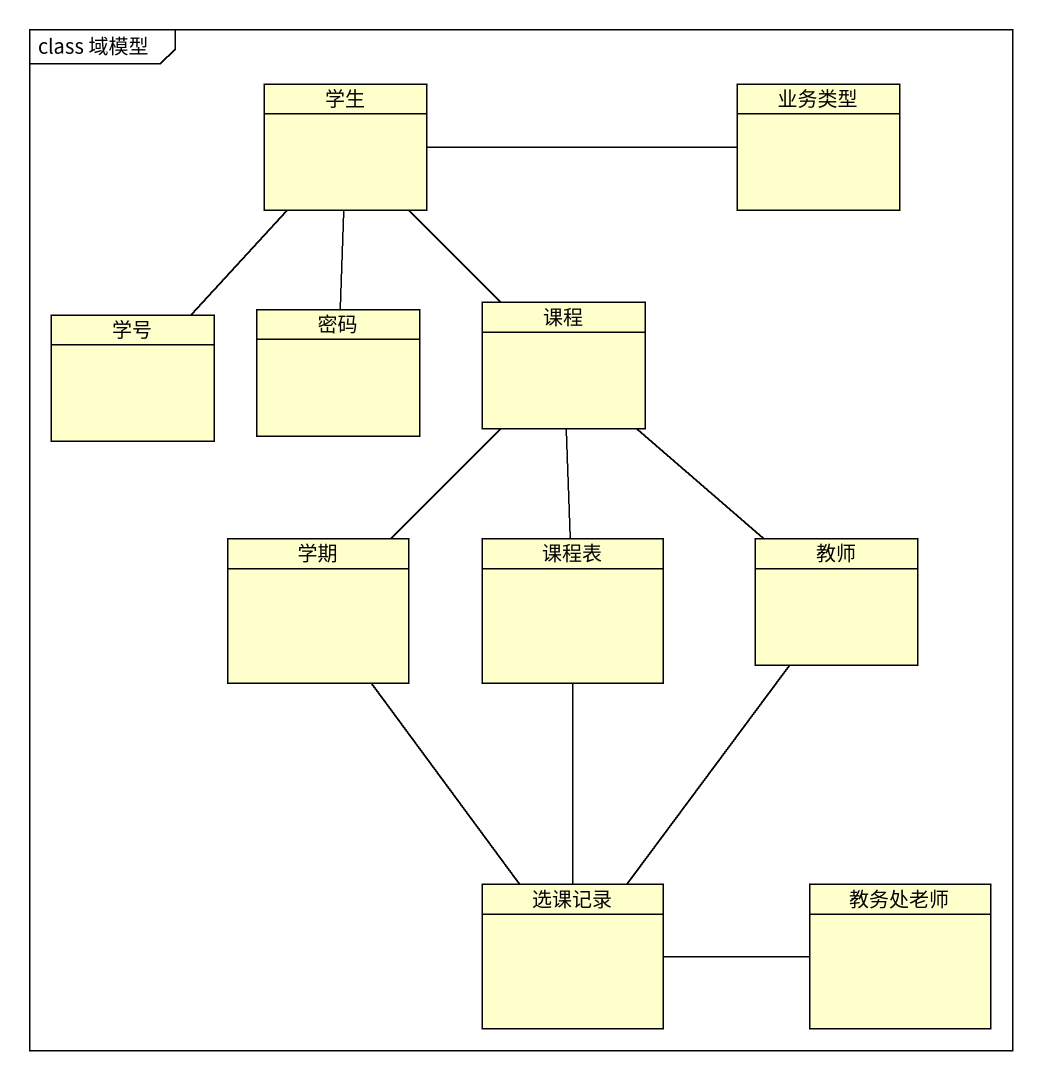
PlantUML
@startuml
mainframe class 域模型
hide circle
hide empty members
class 学生
class 业务类型
class 学号
class 密码
class 课程
class 学期
class 课程表
class 教师
class 选课记录
class 教务处老师
学生 -right- 业务类型
学生 -- 学号
学生 -- 密码
学生 -- 课程
课程 -- 学期
课程 -- 课程表
课程 -- 教师
学期 -- 选课记录
课程表 -- 选课记录
教师 -- 选课记录
选课记录 -right- 教务处老师
@enduml
